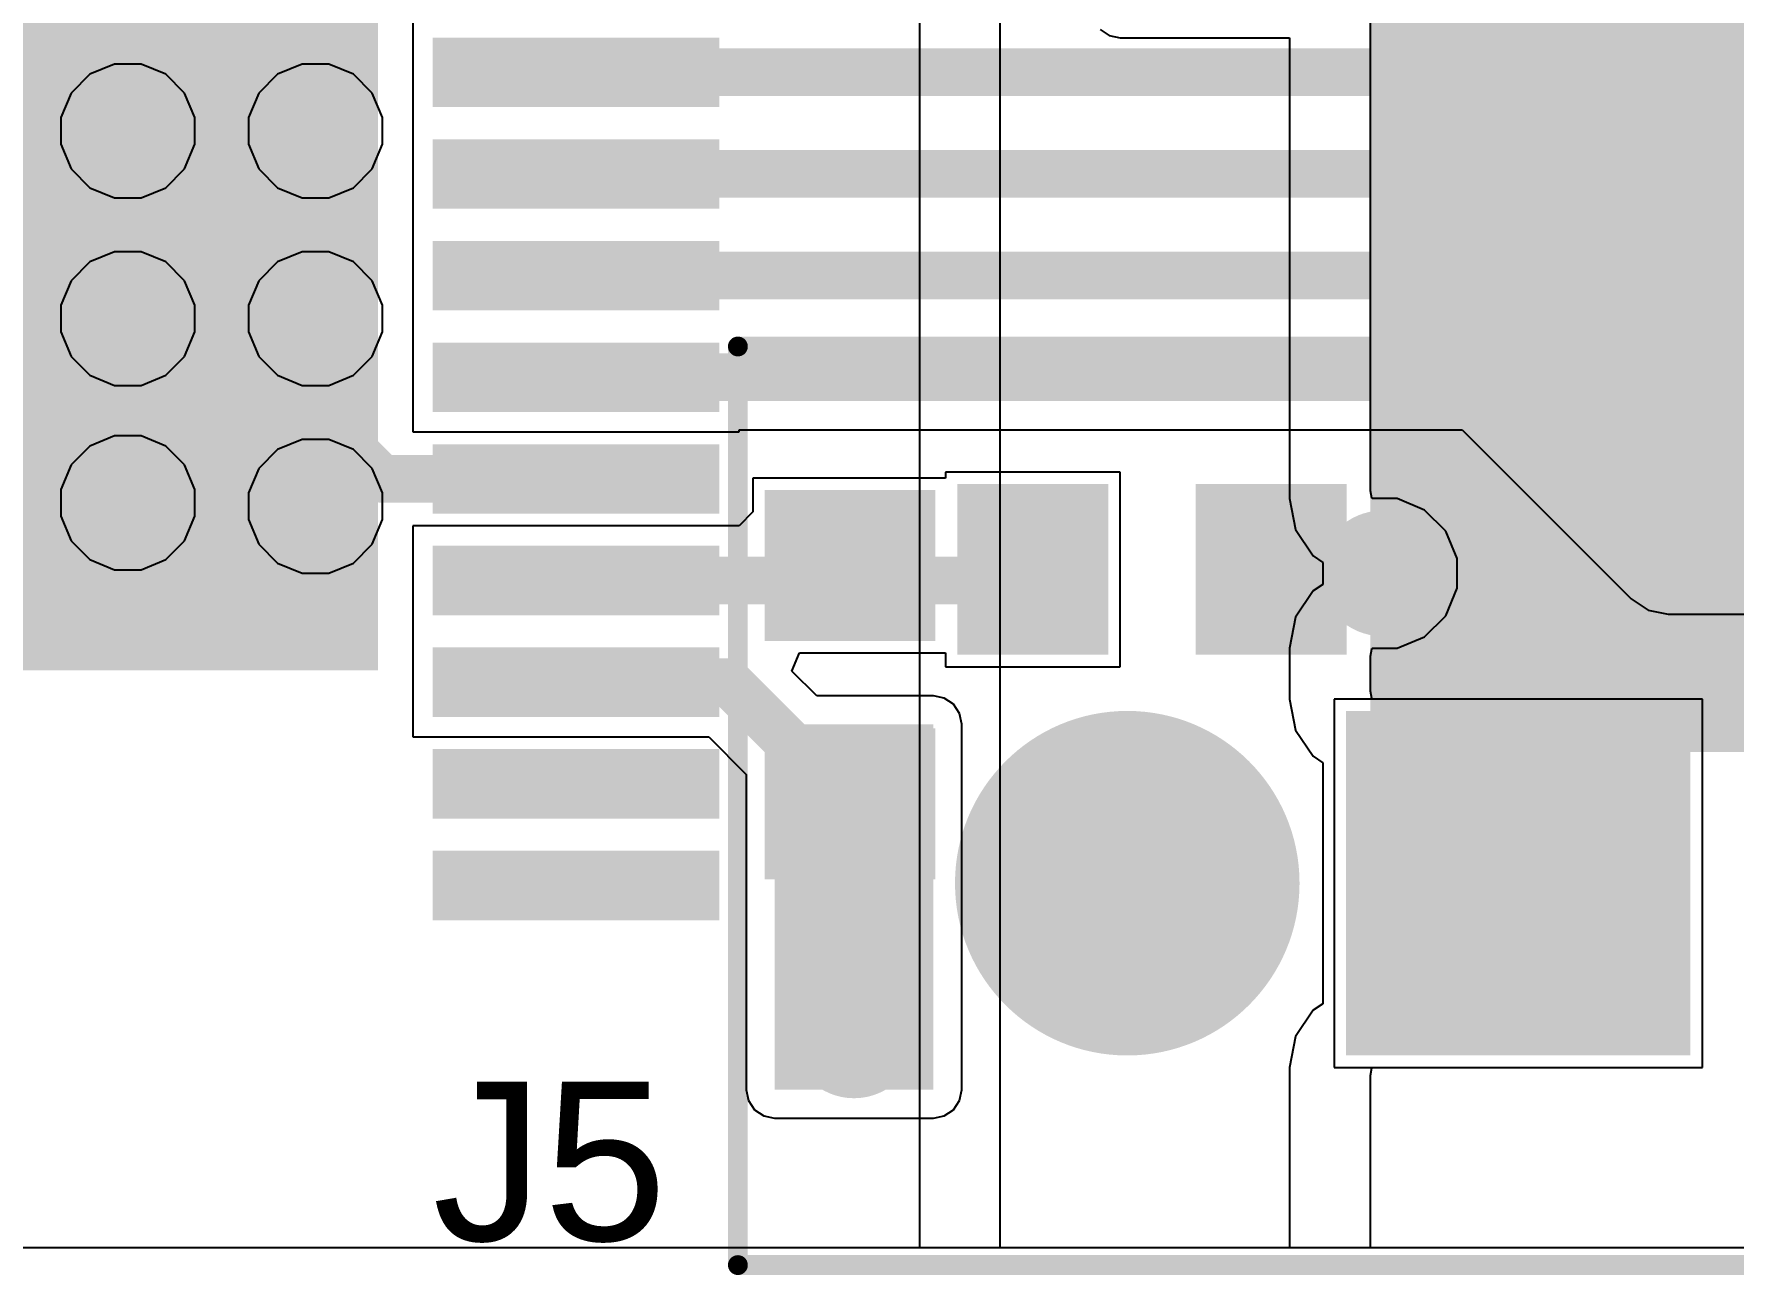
# Model space of a CAD drawing. Header units: millimetres. Extents: x 0 to 214, y 0 to 214.
# Drawn here: x 2.8435 to 3.2713, y 0.0034 to 0.3158 of the extents above; entities that cross this region are included whole.
import ezdxf

# ---------------------------------------------------------------- set-up
doc = ezdxf.new("R2010")
doc.units = ezdxf.units.MM
doc.header["$MEASUREMENT"] = 0
for name, color, linetype in [('BottomLayer', 5, 'Continuous'), ('BottomPaste', 16, 'Continuous'), ('BottomSolder', 6, 'Continuous'), ('MultiLayer', 9, 'Continuous'), ('PadHoleLayer', 156, 'Continuous'), ('TopLayer', 1, 'Continuous'), ('TopOverlay', 2, 'Continuous'), ('TopSolder', 216, 'Continuous'), ('ViaHoleLayer', 16, 'Continuous')]:
    doc.layers.add(name, color=color, linetype=linetype)
doc.styles.add('Arial', font='', dxfattribs={"height": 0.2})
doc.styles.get('Arial').set_extended_font_data('Arial')

# ---------------------------------------------------------------- blocks, each defined once
blk = doc.blocks.new('HTSSOP_28_EP_B_26')
at = {"layer": 'BottomLayer'}
for points in [[(-0.14691, 0.15959), (-0.14691, 0.17309), (-0.07874, 0.17309), (-0.07874, 0.15959)], [(0.07874, 0.15959), (0.07874, 0.17309), (0.14691, 0.17309), (0.14691, 0.15959)], [(-0.14691, 0.134), (-0.14691, 0.1475), (-0.07874, 0.1475), (-0.07874, 0.134)], [(0.07874, 0.134), (0.07874, 0.1475), (0.14691, 0.1475), (0.14691, 0.134)], [(-0.14691, 0.10841), (-0.14691, 0.12191), (-0.07874, 0.12191), (-0.07874, 0.10841)], [(0.07874, 0.10841), (0.07874, 0.12191), (0.14691, 0.12191), (0.14691, 0.10841)], [(-0.06103, -0.11024), (-0.06103, 0.11024), (0.06102, 0.11024), (0.06102, -0.11024)], [(-0.14691, 0.08282), (-0.14691, 0.09632), (-0.07874, 0.09632), (-0.07874, 0.08282)], [(0.07874, 0.08282), (0.07874, 0.09632), (0.14691, 0.09632), (0.14691, 0.08282)], [(-0.14691, 0.05723), (-0.14691, 0.07073), (-0.07874, 0.07073), (-0.07874, 0.05723)], [(0.07874, 0.05723), (0.07874, 0.07073), (0.14691, 0.07073), (0.14691, 0.05723)], [(-0.14691, 0.03164), (-0.14691, 0.04514), (-0.07874, 0.04514), (-0.07874, 0.03164)], [(0.07874, 0.03164), (0.07874, 0.04514), (0.14691, 0.04514), (0.14691, 0.03164)], [(-0.14691, 0.00605), (-0.14691, 0.01955), (-0.07874, 0.01955), (-0.07874, 0.00605)], [(0.07874, 0.00605), (0.07874, 0.01955), (0.14691, 0.01955), (0.14691, 0.00605)], [(-0.14691, -0.01954), (-0.14691, -0.00604), (-0.07874, -0.00604), (-0.07874, -0.01954)], [(0.07874, -0.01954), (0.07874, -0.00604), (0.14691, -0.00604), (0.14691, -0.01954)], [(-0.14691, -0.04514), (-0.14691, -0.03164), (-0.07874, -0.03164), (-0.07874, -0.04514)], [(0.07874, -0.04514), (0.07874, -0.03164), (0.14691, -0.03164), (0.14691, -0.04514)], [(-0.14691, -0.07073), (-0.14691, -0.05723), (-0.07874, -0.05723), (-0.07874, -0.07073)], [(0.07874, -0.07073), (0.07874, -0.05723), (0.14691, -0.05723), (0.14691, -0.07073)], [(-0.14691, -0.09632), (-0.14691, -0.08282), (-0.07874, -0.08282), (-0.07874, -0.09632)], [(0.07874, -0.09632), (0.07874, -0.08282), (0.14691, -0.08282), (0.14691, -0.09632)], [(-0.14691, -0.12191), (-0.14691, -0.10841), (-0.07874, -0.10841), (-0.07874, -0.12191)], [(0.07874, -0.12191), (0.07874, -0.10841), (0.14691, -0.10841), (0.14691, -0.12191)], [(-0.14691, -0.1475), (-0.14691, -0.134), (-0.07874, -0.134), (-0.07874, -0.1475)], [(0.07874, -0.1475), (0.07874, -0.134), (0.14691, -0.134), (0.14691, -0.1475)], [(-0.14691, -0.17309), (-0.14691, -0.15959), (-0.07874, -0.15959), (-0.07874, -0.17309)], [(0.07874, -0.17309), (0.07874, -0.15959), (0.14691, -0.15959), (0.14691, -0.17309)]]:
    blk.add_hatch(color=5, dxfattribs=at).paths.add_polyline_path(points)
h = blk.add_hatch(color=5, dxfattribs=at)
edge = h.paths.add_edge_path()
edge.add_arc((-0.04725, 0.07087), 0.00984, 0, 360)
h = blk.add_hatch(color=5, dxfattribs=at)
edge = h.paths.add_edge_path()
edge.add_arc((-0.00001, 0.07), 0.00984, 0, 360)
h = blk.add_hatch(color=5, dxfattribs=at)
edge = h.paths.add_edge_path()
edge.add_arc((0.04725, 0.07087), 0.00984, 0, 360)
h = blk.add_hatch(color=5, dxfattribs=at)
edge = h.paths.add_edge_path()
edge.add_arc((-0.04725, 0.02362), 0.00984, 0, 360)
h = blk.add_hatch(color=5, dxfattribs=at)
edge = h.paths.add_edge_path()
edge.add_arc((-0.00001, 0.02362), 0.00984, 0, 360)
h = blk.add_hatch(color=5, dxfattribs=at)
edge = h.paths.add_edge_path()
edge.add_arc((0.04725, 0.02362), 0.00984, 0, 360)
h = blk.add_hatch(color=5, dxfattribs=at)
edge = h.paths.add_edge_path()
edge.add_arc((-0.04725, -0.02362), 0.00984, 0, 360)
h = blk.add_hatch(color=5, dxfattribs=at)
edge = h.paths.add_edge_path()
edge.add_arc((-0.00001, -0.02362), 0.00984, 0, 360)
h = blk.add_hatch(color=5, dxfattribs=at)
edge = h.paths.add_edge_path()
edge.add_arc((0.04725, -0.02362), 0.00984, 0, 360)
h = blk.add_hatch(color=5, dxfattribs=at)
edge = h.paths.add_edge_path()
edge.add_arc((-0.04725, -0.07087), 0.00984, 0, 360)
h = blk.add_hatch(color=5, dxfattribs=at)
edge = h.paths.add_edge_path()
edge.add_arc((-0.00001, -0.07087), 0.00984, 0, 360)
h = blk.add_hatch(color=5, dxfattribs=at)
edge = h.paths.add_edge_path()
edge.add_arc((0.04725, -0.07087), 0.00984, 0, 360)
at = {"layer": 'BottomPaste'}
for points in [[(-0.14691, 0.15959), (-0.14691, 0.17309), (-0.07874, 0.17309), (-0.07874, 0.15959)], [(0.07874, 0.15959), (0.07874, 0.17309), (0.14691, 0.17309), (0.14691, 0.15959)], [(-0.14691, 0.134), (-0.14691, 0.1475), (-0.07874, 0.1475), (-0.07874, 0.134)], [(0.07874, 0.134), (0.07874, 0.1475), (0.14691, 0.1475), (0.14691, 0.134)], [(-0.14691, 0.10841), (-0.14691, 0.12191), (-0.07874, 0.12191), (-0.07874, 0.10841)], [(0.07874, 0.10841), (0.07874, 0.12191), (0.14691, 0.12191), (0.14691, 0.10841)], [(-0.06103, -0.11024), (-0.06103, 0.11024), (0.06102, 0.11024), (0.06102, -0.11024)], [(-0.14691, 0.08282), (-0.14691, 0.09632), (-0.07874, 0.09632), (-0.07874, 0.08282)], [(0.07874, 0.08282), (0.07874, 0.09632), (0.14691, 0.09632), (0.14691, 0.08282)], [(-0.14691, 0.05723), (-0.14691, 0.07073), (-0.07874, 0.07073), (-0.07874, 0.05723)], [(0.07874, 0.05723), (0.07874, 0.07073), (0.14691, 0.07073), (0.14691, 0.05723)], [(-0.14691, 0.03164), (-0.14691, 0.04514), (-0.07874, 0.04514), (-0.07874, 0.03164)], [(0.07874, 0.03164), (0.07874, 0.04514), (0.14691, 0.04514), (0.14691, 0.03164)], [(-0.14691, 0.00605), (-0.14691, 0.01955), (-0.07874, 0.01955), (-0.07874, 0.00605)], [(0.07874, 0.00605), (0.07874, 0.01955), (0.14691, 0.01955), (0.14691, 0.00605)], [(-0.14691, -0.01954), (-0.14691, -0.00604), (-0.07874, -0.00604), (-0.07874, -0.01954)], [(0.07874, -0.01954), (0.07874, -0.00604), (0.14691, -0.00604), (0.14691, -0.01954)], [(-0.14691, -0.04514), (-0.14691, -0.03164), (-0.07874, -0.03164), (-0.07874, -0.04514)], [(0.07874, -0.04514), (0.07874, -0.03164), (0.14691, -0.03164), (0.14691, -0.04514)], [(-0.14691, -0.07073), (-0.14691, -0.05723), (-0.07874, -0.05723), (-0.07874, -0.07073)], [(0.07874, -0.07073), (0.07874, -0.05723), (0.14691, -0.05723), (0.14691, -0.07073)], [(-0.14691, -0.09632), (-0.14691, -0.08282), (-0.07874, -0.08282), (-0.07874, -0.09632)], [(0.07874, -0.09632), (0.07874, -0.08282), (0.14691, -0.08282), (0.14691, -0.09632)], [(-0.14691, -0.12191), (-0.14691, -0.10841), (-0.07874, -0.10841), (-0.07874, -0.12191)], [(0.07874, -0.12191), (0.07874, -0.10841), (0.14691, -0.10841), (0.14691, -0.12191)], [(-0.14691, -0.1475), (-0.14691, -0.134), (-0.07874, -0.134), (-0.07874, -0.1475)], [(0.07874, -0.1475), (0.07874, -0.134), (0.14691, -0.134), (0.14691, -0.1475)], [(-0.14691, -0.17309), (-0.14691, -0.15959), (-0.07874, -0.15959), (-0.07874, -0.17309)], [(0.07874, -0.17309), (0.07874, -0.15959), (0.14691, -0.15959), (0.14691, -0.17309)]]:
    blk.add_hatch(color=16, dxfattribs=at).paths.add_polyline_path(points)
at = {"layer": 'BottomSolder'}
for points in [[(-0.14891, 0.15759), (-0.14891, 0.17509), (-0.07674, 0.17509), (-0.07674, 0.15759)], [(0.07674, 0.15759), (0.07674, 0.17509), (0.14891, 0.17509), (0.14891, 0.15759)], [(-0.14891, 0.132), (-0.14891, 0.1495), (-0.07674, 0.1495), (-0.07674, 0.132)], [(0.07674, 0.132), (0.07674, 0.1495), (0.14891, 0.1495), (0.14891, 0.132)], [(-0.14891, 0.10641), (-0.14891, 0.12391), (-0.07674, 0.12391), (-0.07674, 0.10641)], [(0.07674, 0.10641), (0.07674, 0.12391), (0.14891, 0.12391), (0.14891, 0.10641)], [(-0.063, -0.1122), (-0.063, 0.1122), (0.06299, 0.1122), (0.06299, -0.1122)], [(-0.14891, 0.08082), (-0.14891, 0.09832), (-0.07674, 0.09832), (-0.07674, 0.08082)], [(0.07674, 0.08082), (0.07674, 0.09832), (0.14891, 0.09832), (0.14891, 0.08082)], [(-0.14891, 0.05523), (-0.14891, 0.07273), (-0.07674, 0.07273), (-0.07674, 0.05523)], [(0.07674, 0.05523), (0.07674, 0.07273), (0.14891, 0.07273), (0.14891, 0.05523)], [(-0.14891, 0.02964), (-0.14891, 0.04714), (-0.07674, 0.04714), (-0.07674, 0.02964)], [(0.07674, 0.02964), (0.07674, 0.04714), (0.14891, 0.04714), (0.14891, 0.02964)], [(-0.14891, 0.00405), (-0.14891, 0.02155), (-0.07674, 0.02155), (-0.07674, 0.00405)], [(0.07674, 0.00405), (0.07674, 0.02155), (0.14891, 0.02155), (0.14891, 0.00405)], [(-0.14891, -0.02154), (-0.14891, -0.00404), (-0.07674, -0.00404), (-0.07674, -0.02154)], [(0.07674, -0.02154), (0.07674, -0.00404), (0.14891, -0.00404), (0.14891, -0.02154)], [(-0.14891, -0.04714), (-0.14891, -0.02964), (-0.07674, -0.02964), (-0.07674, -0.04714)], [(0.07674, -0.04714), (0.07674, -0.02964), (0.14891, -0.02964), (0.14891, -0.04714)], [(-0.14891, -0.07273), (-0.14891, -0.05523), (-0.07674, -0.05523), (-0.07674, -0.07273)], [(0.07674, -0.07273), (0.07674, -0.05523), (0.14891, -0.05523), (0.14891, -0.07273)], [(-0.14891, -0.09832), (-0.14891, -0.08082), (-0.07674, -0.08082), (-0.07674, -0.09832)], [(0.07674, -0.09832), (0.07674, -0.08082), (0.14891, -0.08082), (0.14891, -0.09832)], [(-0.14891, -0.12391), (-0.14891, -0.10641), (-0.07674, -0.10641), (-0.07674, -0.12391)], [(0.07674, -0.12391), (0.07674, -0.10641), (0.14891, -0.10641), (0.14891, -0.12391)], [(-0.14891, -0.1495), (-0.14891, -0.132), (-0.07674, -0.132), (-0.07674, -0.1495)], [(0.07674, -0.1495), (0.07674, -0.132), (0.14891, -0.132), (0.14891, -0.1495)], [(-0.14891, -0.17509), (-0.14891, -0.15759), (-0.07674, -0.15759), (-0.07674, -0.17509)], [(0.07674, -0.17509), (0.07674, -0.15759), (0.14891, -0.15759), (0.14891, -0.17509)]]:
    blk.add_hatch(color=6, dxfattribs=at).paths.add_polyline_path(points)
h = blk.add_hatch(color=6, dxfattribs=at)
edge = h.paths.add_edge_path()
edge.add_arc((-0.04725, 0.07087), 0.01384, 0, 360)
h = blk.add_hatch(color=6, dxfattribs=at)
edge = h.paths.add_edge_path()
edge.add_arc((-0.00001, 0.07), 0.01384, 0, 360)
h = blk.add_hatch(color=6, dxfattribs=at)
edge = h.paths.add_edge_path()
edge.add_arc((0.04725, 0.07087), 0.01384, 0, 360)
h = blk.add_hatch(color=6, dxfattribs=at)
edge = h.paths.add_edge_path()
edge.add_arc((-0.04725, 0.02362), 0.01384, 0, 360)
h = blk.add_hatch(color=6, dxfattribs=at)
edge = h.paths.add_edge_path()
edge.add_arc((-0.00001, 0.02362), 0.01384, 0, 360)
h = blk.add_hatch(color=6, dxfattribs=at)
edge = h.paths.add_edge_path()
edge.add_arc((0.04725, 0.02362), 0.01384, 0, 360)
h = blk.add_hatch(color=6, dxfattribs=at)
edge = h.paths.add_edge_path()
edge.add_arc((-0.04725, -0.02362), 0.01384, 0, 360)
h = blk.add_hatch(color=6, dxfattribs=at)
edge = h.paths.add_edge_path()
edge.add_arc((-0.00001, -0.02362), 0.01384, 0, 360)
h = blk.add_hatch(color=6, dxfattribs=at)
edge = h.paths.add_edge_path()
edge.add_arc((0.04725, -0.02362), 0.01384, 0, 360)
h = blk.add_hatch(color=6, dxfattribs=at)
edge = h.paths.add_edge_path()
edge.add_arc((-0.04725, -0.07087), 0.01384, 0, 360)
h = blk.add_hatch(color=6, dxfattribs=at)
edge = h.paths.add_edge_path()
edge.add_arc((-0.00001, -0.07087), 0.01384, 0, 360)
h = blk.add_hatch(color=6, dxfattribs=at)
edge = h.paths.add_edge_path()
edge.add_arc((0.04725, -0.07087), 0.01384, 0, 360)
at = {"layer": 'TopLayer'}
h = blk.add_hatch(color=1, dxfattribs=at)
edge = h.paths.add_edge_path()
edge.add_arc((-0.04725, 0.07087), 0.00984, 0, 360)
h = blk.add_hatch(color=1, dxfattribs=at)
edge = h.paths.add_edge_path()
edge.add_arc((-0.00001, 0.07), 0.00984, 0, 360)
h = blk.add_hatch(color=1, dxfattribs=at)
edge = h.paths.add_edge_path()
edge.add_arc((0.04725, 0.07087), 0.00984, 0, 360)
h = blk.add_hatch(color=1, dxfattribs=at)
edge = h.paths.add_edge_path()
edge.add_arc((-0.04725, 0.02362), 0.00984, 0, 360)
h = blk.add_hatch(color=1, dxfattribs=at)
edge = h.paths.add_edge_path()
edge.add_arc((-0.00001, 0.02362), 0.00984, 0, 360)
h = blk.add_hatch(color=1, dxfattribs=at)
edge = h.paths.add_edge_path()
edge.add_arc((0.04725, 0.02362), 0.00984, 0, 360)
h = blk.add_hatch(color=1, dxfattribs=at)
edge = h.paths.add_edge_path()
edge.add_arc((-0.04725, -0.02362), 0.00984, 0, 360)
h = blk.add_hatch(color=1, dxfattribs=at)
edge = h.paths.add_edge_path()
edge.add_arc((-0.00001, -0.02362), 0.00984, 0, 360)
h = blk.add_hatch(color=1, dxfattribs=at)
edge = h.paths.add_edge_path()
edge.add_arc((0.04725, -0.02362), 0.00984, 0, 360)
h = blk.add_hatch(color=1, dxfattribs=at)
edge = h.paths.add_edge_path()
edge.add_arc((-0.04725, -0.07087), 0.00984, 0, 360)
h = blk.add_hatch(color=1, dxfattribs=at)
edge = h.paths.add_edge_path()
edge.add_arc((-0.00001, -0.07087), 0.00984, 0, 360)
h = blk.add_hatch(color=1, dxfattribs=at)
edge = h.paths.add_edge_path()
edge.add_arc((0.04725, -0.07087), 0.00984, 0, 360)
at = {"layer": 'TopSolder'}
h = blk.add_hatch(color=216, dxfattribs=at)
edge = h.paths.add_edge_path()
edge.add_arc((-0.04725, 0.07087), 0.01384, 0, 360)
h = blk.add_hatch(color=216, dxfattribs=at)
edge = h.paths.add_edge_path()
edge.add_arc((-0.00001, 0.07), 0.01384, 0, 360)
h = blk.add_hatch(color=216, dxfattribs=at)
edge = h.paths.add_edge_path()
edge.add_arc((0.04725, 0.07087), 0.01384, 0, 360)
h = blk.add_hatch(color=216, dxfattribs=at)
edge = h.paths.add_edge_path()
edge.add_arc((-0.04725, 0.02362), 0.01384, 0, 360)
h = blk.add_hatch(color=216, dxfattribs=at)
edge = h.paths.add_edge_path()
edge.add_arc((-0.00001, 0.02362), 0.01384, 0, 360)
h = blk.add_hatch(color=216, dxfattribs=at)
edge = h.paths.add_edge_path()
edge.add_arc((0.04725, 0.02362), 0.01384, 0, 360)
h = blk.add_hatch(color=216, dxfattribs=at)
edge = h.paths.add_edge_path()
edge.add_arc((-0.04725, -0.02362), 0.01384, 0, 360)
h = blk.add_hatch(color=216, dxfattribs=at)
edge = h.paths.add_edge_path()
edge.add_arc((-0.00001, -0.02362), 0.01384, 0, 360)
h = blk.add_hatch(color=216, dxfattribs=at)
edge = h.paths.add_edge_path()
edge.add_arc((0.04725, -0.02362), 0.01384, 0, 360)
h = blk.add_hatch(color=216, dxfattribs=at)
edge = h.paths.add_edge_path()
edge.add_arc((-0.04725, -0.07087), 0.01384, 0, 360)
h = blk.add_hatch(color=216, dxfattribs=at)
edge = h.paths.add_edge_path()
edge.add_arc((-0.00001, -0.07087), 0.01384, 0, 360)
h = blk.add_hatch(color=216, dxfattribs=at)
edge = h.paths.add_edge_path()
edge.add_arc((0.04725, -0.07087), 0.01384, 0, 360)
at = {"layer": 'ViaHoleLayer'}
h = blk.add_hatch(color=16, dxfattribs=at)
edge = h.paths.add_edge_path()
edge.add_arc((-0.04725, 0.07087), 0.00591, 0, 360)
h = blk.add_hatch(color=16, dxfattribs=at)
edge = h.paths.add_edge_path()
edge.add_arc((-0.00001, 0.07), 0.00591, 0, 360)
h = blk.add_hatch(color=16, dxfattribs=at)
edge = h.paths.add_edge_path()
edge.add_arc((0.04725, 0.07087), 0.00591, 0, 360)
h = blk.add_hatch(color=16, dxfattribs=at)
edge = h.paths.add_edge_path()
edge.add_arc((-0.04725, 0.02362), 0.00591, 0, 360)
h = blk.add_hatch(color=16, dxfattribs=at)
edge = h.paths.add_edge_path()
edge.add_arc((-0.00001, 0.02362), 0.00591, 0, 360)
h = blk.add_hatch(color=16, dxfattribs=at)
edge = h.paths.add_edge_path()
edge.add_arc((0.04725, 0.02362), 0.00591, 0, 360)
h = blk.add_hatch(color=16, dxfattribs=at)
edge = h.paths.add_edge_path()
edge.add_arc((-0.04725, -0.02362), 0.00591, 0, 360)
h = blk.add_hatch(color=16, dxfattribs=at)
edge = h.paths.add_edge_path()
edge.add_arc((-0.00001, -0.02362), 0.00591, 0, 360)
h = blk.add_hatch(color=16, dxfattribs=at)
edge = h.paths.add_edge_path()
edge.add_arc((0.04725, -0.02362), 0.00591, 0, 360)
h = blk.add_hatch(color=16, dxfattribs=at)
edge = h.paths.add_edge_path()
edge.add_arc((-0.04725, -0.07087), 0.00591, 0, 360)
h = blk.add_hatch(color=16, dxfattribs=at)
edge = h.paths.add_edge_path()
edge.add_arc((-0.00001, -0.07087), 0.00591, 0, 360)
h = blk.add_hatch(color=16, dxfattribs=at)
edge = h.paths.add_edge_path()
edge.add_arc((0.04725, -0.07087), 0.00591, 0, 360)
blk = doc.blocks.new('R___0603_B_39')
at = {"layer": 'BottomLayer'}
for points in [[(-0.045, -0.0175), (-0.045, 0.0175), (-0.015, 0.0175), (-0.015, -0.0175)], [(0.015, -0.0175), (0.015, 0.0175), (0.045, 0.0175), (0.045, -0.0175)]]:
    blk.add_hatch(color=5, dxfattribs=at).paths.add_polyline_path(points)
at = {"layer": 'BottomPaste'}
for points in [[(-0.045, -0.0175), (-0.045, 0.0175), (-0.015, 0.0175), (-0.015, -0.0175)], [(0.015, -0.0175), (0.015, 0.0175), (0.045, 0.0175), (0.045, -0.0175)]]:
    blk.add_hatch(color=16, dxfattribs=at).paths.add_polyline_path(points)
at = {"layer": 'BottomSolder'}
for points in [[(-0.049, -0.0215), (-0.049, 0.0215), (-0.011, 0.0215), (-0.011, -0.0215)], [(0.011, -0.0215), (0.011, 0.0215), (0.049, 0.0215), (0.049, -0.0215)]]:
    blk.add_hatch(color=6, dxfattribs=at).paths.add_polyline_path(points)
blk = doc.blocks.new('B2B_XH_A_LF__SN___64')
at = {"layer": 'BottomLayer'}
blk.add_hatch(color=5, dxfattribs=at).paths.add_polyline_path([(-0.08858, 0.03937), (-0.00984, 0.03937), (-0.00984, -0.03937), (-0.08858, -0.03937)])
h = blk.add_hatch(color=5, dxfattribs=at)
edge = h.paths.add_edge_path()
edge.add_arc((0.04921, 0), 0.03937, 0, 360)
at = {"layer": 'BottomSolder'}
blk.add_hatch(color=6, dxfattribs=at).paths.add_polyline_path([(-0.09258, 0.04337), (-0.00584, 0.04337), (-0.00584, -0.04337), (-0.09258, -0.04337)])
h = blk.add_hatch(color=6, dxfattribs=at)
edge = h.paths.add_edge_path()
edge.add_arc((0.04921, 0), 0.04337, 0, 360)
at = {"layer": 'MultiLayer'}
blk.add_hatch(color=9, dxfattribs=at).paths.add_polyline_path([(-0.08858, 0.03937), (-0.00984, 0.03937), (-0.00984, -0.03937), (-0.08858, -0.03937)])
h = blk.add_hatch(color=9, dxfattribs=at)
edge = h.paths.add_edge_path()
edge.add_arc((0.04921, 0), 0.03937, 0, 360)
at = {"layer": 'PadHoleLayer'}
h = blk.add_hatch(color=156, dxfattribs=at)
edge = h.paths.add_edge_path()
edge.add_arc((-0.04921, 0), 0.01969, 0, 360)
h = blk.add_hatch(color=156, dxfattribs=at)
edge = h.paths.add_edge_path()
edge.add_arc((0.04921, 0), 0.01969, 0, 360)
at = {"layer": 'TopLayer'}
blk.add_hatch(color=1, dxfattribs=at).paths.add_polyline_path([(-0.08858, 0.03937), (-0.00984, 0.03937), (-0.00984, -0.03937), (-0.08858, -0.03937)])
h = blk.add_hatch(color=1, dxfattribs=at)
edge = h.paths.add_edge_path()
edge.add_arc((0.04921, 0), 0.03937, 0, 360)
at = {"layer": 'TopSolder'}
blk.add_hatch(color=216, dxfattribs=at).paths.add_polyline_path([(-0.09258, 0.04337), (-0.00584, 0.04337), (-0.00584, -0.04337), (-0.09258, -0.04337)])
h = blk.add_hatch(color=216, dxfattribs=at)
edge = h.paths.add_edge_path()
edge.add_arc((0.04921, 0), 0.04337, 0, 360)
at = {"layer": 'TopOverlay', "const_width": 0.005}
for points in [[(0.14724, 0.09614), (-0.1489, 0.09614)], [(-0.1489, 0.09614), (-0.1489, -0.13512)], [(0.14724, 0.09614), (0.14724, -0.13512)], [(0.14724, -0.13512), (-0.1489, -0.13512)]]:
    blk.add_lwpolyline(points, dxfattribs=at)
at = {"layer": 'TopOverlay', "const_width": 0.0025}
for points in [[(-0.15015, 0.09614, 1), (-0.14765, 0.09614, 1)], [(-0.15015, 0.09614, 1), (-0.14765, 0.09614, 1)], [(0.14599, 0.09614, 1), (0.14849, 0.09614, 1)], [(0.14599, 0.09614, 1), (0.14849, 0.09614, 1)], [(-0.15015, -0.13512, 1), (-0.14765, -0.13512, 1)], [(-0.15015, -0.13512, 1), (-0.14765, -0.13512, 1)], [(0.14599, -0.13512, 1), (0.14849, -0.13512, 1)], [(0.14599, -0.13512, 1), (0.14849, -0.13512, 1)]]:
    blk.add_lwpolyline(points, format="xyb", close=True, dxfattribs=at)
blk = doc.blocks.new('R___0603_B_123')
at = {"layer": 'BottomLayer'}
for points in [[(-0.045, -0.0175), (-0.045, 0.0175), (-0.015, 0.0175), (-0.015, -0.0175)], [(0.015, -0.0175), (0.015, 0.0175), (0.045, 0.0175), (0.045, -0.0175)]]:
    blk.add_hatch(color=5, dxfattribs=at).paths.add_polyline_path(points)
at = {"layer": 'BottomPaste'}
for points in [[(-0.045, -0.0175), (-0.045, 0.0175), (-0.015, 0.0175), (-0.015, -0.0175)], [(0.015, -0.0175), (0.015, 0.0175), (0.045, 0.0175), (0.045, -0.0175)]]:
    blk.add_hatch(color=16, dxfattribs=at).paths.add_polyline_path(points)
at = {"layer": 'BottomSolder'}
for points in [[(-0.049, -0.0215), (-0.049, 0.0215), (-0.011, 0.0215), (-0.011, -0.0215)], [(0.011, -0.0215), (0.011, 0.0215), (0.049, 0.0215), (0.049, -0.0215)]]:
    blk.add_hatch(color=6, dxfattribs=at).paths.add_polyline_path(points)

msp = doc.modelspace()

# ---------------------------------------------------------------- hatches: boundary and pattern name
at = {"layer": 'BottomLayer'}
h = msp.add_hatch(color=5, dxfattribs=at)
edge = h.paths.add_edge_path()
edge.add_arc((3.183, 0.18), 0.01181, 0, 360)
msp.add_hatch(color=5, dxfattribs=at).paths.add_polyline_path([(3.03, 0.05), (3.07, 0.05), (3.07, 0.142), (3.03, 0.142)])
h = msp.add_hatch(color=5, dxfattribs=at)
edge = h.paths.add_edge_path()
edge.add_arc((3.05, 0.096), 0.01181, 0, 360)
h = msp.add_hatch(color=5, dxfattribs=at)
edge = h.paths.add_edge_path()
edge.add_arc((3.05, 0.06367), 0.01181, 0, 360)
at = {"layer": 'BottomSolder'}
msp.add_hatch(color=6, dxfattribs=at).paths.add_polyline_path([(4.097, 0.144), (4.097, 1.855), (3.18, 1.855), (3.18, 0.144)])
h = msp.add_hatch(color=6, dxfattribs=at)
edge = h.paths.add_edge_path()
edge.add_arc((3.183, 0.18), 0.01581, 0, 360)
h = msp.add_hatch(color=6, dxfattribs=at)
edge = h.paths.add_edge_path()
edge.add_arc((3.05, 0.096), 0.01581, 0, 360)
h = msp.add_hatch(color=6, dxfattribs=at)
edge = h.paths.add_edge_path()
edge.add_arc((3.05, 0.06367), 0.01581, 0, 360)
at = {"layer": 'TopLayer'}
h = msp.add_hatch(color=1, dxfattribs=at)
edge = h.paths.add_edge_path()
edge.add_arc((3.183, 0.18), 0.01181, 0, 360)
h = msp.add_hatch(color=1, dxfattribs=at)
edge = h.paths.add_edge_path()
edge.add_arc((3.05, 0.096), 0.01181, 0, 360)
h = msp.add_hatch(color=1, dxfattribs=at)
edge = h.paths.add_edge_path()
edge.add_arc((3.05, 0.06367), 0.01181, 0, 360)
at = {"layer": 'TopSolder'}
msp.add_hatch(color=216, dxfattribs=at).paths.add_polyline_path([(4.097, 0.135), (4.097, 1.855), (3.18, 1.855), (3.18, 0.135)])
h = msp.add_hatch(color=216, dxfattribs=at)
edge = h.paths.add_edge_path()
edge.add_arc((3.183, 0.18), 0.01581, 0, 360)
h = msp.add_hatch(color=216, dxfattribs=at)
edge = h.paths.add_edge_path()
edge.add_arc((3.05, 0.096), 0.01581, 0, 360)
h = msp.add_hatch(color=216, dxfattribs=at)
edge = h.paths.add_edge_path()
edge.add_arc((3.05, 0.06367), 0.01581, 0, 360)
at = {"layer": 'ViaHoleLayer'}
h = msp.add_hatch(color=16, dxfattribs=at)
edge = h.paths.add_edge_path()
edge.add_arc((3.183, 0.18), 0.00591, 0, 360)
h = msp.add_hatch(color=16, dxfattribs=at)
edge = h.paths.add_edge_path()
edge.add_arc((3.05, 0.096), 0.00591, 0, 360)
h = msp.add_hatch(color=16, dxfattribs=at)
edge = h.paths.add_edge_path()
edge.add_arc((3.05, 0.06367), 0.00591, 0, 360)

# ---------------------------------------------------------------- linework, layer by layer
at = {"layer": 'BottomLayer'}
for p, q in [((2.93892, 0.3199), (2.93892, 0.2924)), ((2.93892, 0.2924), (2.93892, 0.2668)), ((2.93892, 0.2668), (2.93892, 0.24121)), ((2.93892, 0.24121), (2.93892, 0.21562)), ((2.93892, 0.21562), (3.02108, 0.21562)), ((3.02108, 0.21562), (3.02108, 0.21611)), ((3.02108, 0.21611), (3.20314, 0.21611)), ((3.20314, 0.21611), (3.24563, 0.17363)), ((3.117, 0.2055), (3.073, 0.2055)), ((3.073, 0.2055), (3.073, 0.204)), ((3.117, 0.1565), (3.117, 0.2055)), ((3.073, 0.204), (3.0245, 0.204)), ((3.0245, 0.204), (3.0245, 0.19553)), ((3.0245, 0.19553), (3.02108, 0.19194)), ((3.02108, 0.19194), (2.93892, 0.19194)), ((2.93892, 0.19194), (2.93892, 0.16444)), ((3.24563, 0.17363), (3.24993, 0.17075)), ((3.24993, 0.17075), (3.255, 0.16975)), ((3.255, 0.16975), (3.35786, 0.16975)), ((2.93892, 0.16444), (2.93892, 0.13885)), ((3.03436, 0.15538), (3.03628, 0.16)), ((3.03628, 0.16), (3.073, 0.16)), ((3.073, 0.16), (3.073, 0.1565)), ((3.04061, 0.14914), (3.03436, 0.15538)), ((3.073, 0.1565), (3.117, 0.1565)), ((3.07, 0.14914), (3.04061, 0.14914)), ((3.07273, 0.14859), (3.07, 0.14914)), ((3.07505, 0.14705), (3.07273, 0.14859)), ((3.07659, 0.14473), (3.07505, 0.14705)), ((3.26358, 0.14837), (3.17084, 0.14837)), ((3.17084, 0.14837), (3.17084, 0.05563)), ((3.26358, 0.05563), (3.26358, 0.14837)), ((3.07714, 0.142), (3.07659, 0.14473)), ((3.07714, 0.05), (3.07714, 0.142)), ((2.93892, 0.13885), (3.01341, 0.13885)), ((3.01341, 0.13885), (3.02286, 0.12939)), ((3.02286, 0.12939), (3.02286, 0.05)), ((3.17084, 0.05563), (3.26358, 0.05563)), ((3.02286, 0.05), (3.02341, 0.04727)), ((3.02341, 0.04727), (3.02495, 0.04495)), ((3.07505, 0.04495), (3.07659, 0.04727)), ((3.07659, 0.04727), (3.07714, 0.05)), ((3.02495, 0.04495), (3.02727, 0.04341)), ((3.02727, 0.04341), (3.03, 0.04286)), ((3.03, 0.04286), (3.07, 0.04286)), ((3.07, 0.04286), (3.07273, 0.04341)), ((3.07273, 0.04341), (3.07505, 0.04495)), ((5.25483, 0.0102), (1.269, 0.0102))]:
    msp.add_line(p, q, dxfattribs=at)
for points, const_width in [([(2.98, 0.30615), (3.43417, 0.30615)], 0.012), ([(2.75435, 0.28055), (2.85439, 0.28055)], 0.008), ([(2.85439, 0.28055), (2.86718, 0.26776)], 0.008), ([(2.98, 0.28055), (3.58655, 0.28055)], 0.012), ([(2.86718, 0.26776), (2.93116, 0.20378)], 0.012), ([(2.98, 0.25496), (3.22638, 0.25496)], 0.012), ([(3.22638, 0.25496), (3.25692, 0.22442)], 0.012), ([(2.98, 0.22937), (3.20863, 0.22937)], 0.012), ([(3.20863, 0.22937), (3.255, 0.183)], 0.012), ([(3.25692, 0.22442), (3.318, 0.22442)], 0.012), ([(2.93116, 0.20378), (2.98, 0.20378)], 0.012), ([(3.255, 0.183), (3.38922, 0.183)], 0.012), ([(2.98, 0.17819), (3.09219, 0.17819)], 0.012), ([(3.09219, 0.17819), (3.095, 0.181)], 0.012), ([(3.155, 0.181), (3.182, 0.181)], 0.012), ([(3.182, 0.181), (3.183, 0.18)], 0.012), ([(2.98, 0.1526), (3.0184, 0.1526)], 0.012), ([(3.0184, 0.1526), (3.049, 0.122)], 0.012)]:
    msp.add_lwpolyline(points, dxfattribs=dict(at, const_width=const_width))
for points, const_width in [([(2.977, 0.30615, 1), (2.983, 0.30615, 1)], 0.006), ([(2.85239, 0.28055, 1), (2.85639, 0.28055, 1)], 0.004), ([(2.85239, 0.28055, 1), (2.85639, 0.28055, 1)], 0.004), ([(2.977, 0.28055, 1), (2.983, 0.28055, 1)], 0.006), ([(2.86418, 0.26776, 1), (2.87018, 0.26776, 1)], 0.006), ([(2.86518, 0.26776, 1), (2.86918, 0.26776, 1)], 0.004), ([(2.977, 0.25496, 1), (2.983, 0.25496, 1)], 0.006), ([(3.22338, 0.25496, 1), (3.22938, 0.25496, 1)], 0.006), ([(3.22338, 0.25496, 1), (3.22938, 0.25496, 1)], 0.006), ([(2.977, 0.22937, 1), (2.983, 0.22937, 1)], 0.006), ([(3.20563, 0.22937, 1), (3.21163, 0.22937, 1)], 0.006), ([(3.20563, 0.22937, 1), (3.21163, 0.22937, 1)], 0.006), ([(3.25392, 0.22442, 1), (3.25992, 0.22442, 1)], 0.006), ([(3.25392, 0.22442, 1), (3.25992, 0.22442, 1)], 0.006), ([(2.92816, 0.20378, 1), (2.93416, 0.20378, 1)], 0.006), ([(2.92816, 0.20378, 1), (2.93416, 0.20378, 1)], 0.006), ([(2.977, 0.20378, 1), (2.983, 0.20378, 1)], 0.006), ([(3.252, 0.183, 1), (3.258, 0.183, 1)], 0.006), ([(3.252, 0.183, 1), (3.258, 0.183, 1)], 0.006), ([(2.977, 0.17819, 1), (2.983, 0.17819, 1)], 0.006), ([(3.08919, 0.17819, 1), (3.09519, 0.17819, 1)], 0.006), ([(3.08919, 0.17819, 1), (3.09519, 0.17819, 1)], 0.006), ([(3.092, 0.181, 1), (3.098, 0.181, 1)], 0.006), ([(3.152, 0.181, 1), (3.158, 0.181, 1)], 0.006), ([(3.179, 0.181, 1), (3.185, 0.181, 1)], 0.006), ([(3.179, 0.181, 1), (3.185, 0.181, 1)], 0.006), ([(3.18, 0.18, 1), (3.186, 0.18, 1)], 0.006), ([(2.977, 0.1526, 1), (2.983, 0.1526, 1)], 0.006), ([(3.0154, 0.1526, 1), (3.0214, 0.1526, 1)], 0.006), ([(3.0154, 0.1526, 1), (3.0214, 0.1526, 1)], 0.006), ([(3.046, 0.122, 1), (3.052, 0.122, 1)], 0.006)]:
    msp.add_lwpolyline(points, format="xyb", close=True, dxfattribs=dict(at, const_width=const_width))
at = {"layer": 'TopLayer'}
for p, q in [((3.18, 0.31486), (3.18, 1.82782)), ((3.08683, 0.0102), (3.08683, 0.32153)), ((3.06644, 0.31981), (3.06644, 0.0102)), ((3.11195, 0.31695), (3.11427, 0.31541)), ((3.11427, 0.31541), (3.117, 0.31486)), ((3.117, 0.31486), (3.15961, 0.31486)), ((3.15961, 0.31486), (3.15961, 0.19881)), ((3.18, 0.20082), (3.18, 0.31486)), ((2.86383, 0.30822), (2.85764, 0.30566)), ((2.87053, 0.30822), (2.86383, 0.30822)), ((2.87672, 0.30566), (2.87053, 0.30822)), ((2.91107, 0.30822), (2.90488, 0.30566)), ((2.91777, 0.30822), (2.91107, 0.30822)), ((2.92396, 0.30566), (2.91777, 0.30822)), ((2.85764, 0.30566), (2.8529, 0.30092)), ((2.88146, 0.30092), (2.87672, 0.30566)), ((2.90488, 0.30566), (2.90014, 0.30092)), ((2.9287, 0.30092), (2.92396, 0.30566)), ((2.8529, 0.30092), (2.85034, 0.29473)), ((2.88402, 0.29473), (2.88146, 0.30092)), ((2.90014, 0.30092), (2.89758, 0.29473)), ((2.93126, 0.29473), (2.9287, 0.30092)), ((2.85034, 0.29473), (2.85034, 0.28803)), ((2.88402, 0.28803), (2.88402, 0.29473)), ((2.89758, 0.29473), (2.89758, 0.28803)), ((2.93126, 0.28803), (2.93126, 0.29473)), ((2.85034, 0.28803), (2.8529, 0.28184)), ((2.88146, 0.28184), (2.88402, 0.28803)), ((2.89758, 0.28803), (2.90014, 0.28184)), ((2.9287, 0.28184), (2.93126, 0.28803)), ((2.8529, 0.28184), (2.85764, 0.2771)), ((2.87672, 0.2771), (2.88146, 0.28184)), ((2.90014, 0.28184), (2.90488, 0.2771)), ((2.92396, 0.2771), (2.9287, 0.28184)), ((2.85764, 0.2771), (2.86383, 0.27453)), ((2.86383, 0.27453), (2.87053, 0.27453)), ((2.87053, 0.27453), (2.87672, 0.2771)), ((2.90488, 0.2771), (2.91107, 0.27453)), ((2.91107, 0.27453), (2.91777, 0.27453)), ((2.91777, 0.27453), (2.92396, 0.2771)), ((2.86383, 0.26098), (2.85764, 0.25842)), ((2.87053, 0.26098), (2.86383, 0.26098)), ((2.87672, 0.25842), (2.87053, 0.26098)), ((2.91107, 0.26098), (2.90488, 0.25842)), ((2.91777, 0.26098), (2.91107, 0.26098)), ((2.92396, 0.25842), (2.91777, 0.26098)), ((2.85764, 0.25842), (2.8529, 0.25368)), ((2.88146, 0.25368), (2.87672, 0.25842)), ((2.90488, 0.25842), (2.90014, 0.25368)), ((2.9287, 0.25368), (2.92396, 0.25842)), ((2.8529, 0.25368), (2.85034, 0.24749)), ((2.88402, 0.24749), (2.88146, 0.25368)), ((2.90014, 0.25368), (2.89758, 0.24749)), ((2.93126, 0.24749), (2.9287, 0.25368)), ((2.85034, 0.24749), (2.85034, 0.24079)), ((2.88402, 0.24079), (2.88402, 0.24749)), ((2.89758, 0.24749), (2.89758, 0.24079)), ((2.93126, 0.24079), (2.93126, 0.24749)), ((2.85034, 0.24079), (2.8529, 0.2346)), ((2.88146, 0.2346), (2.88402, 0.24079)), ((2.89758, 0.24079), (2.90014, 0.2346)), ((2.9287, 0.2346), (2.93126, 0.24079)), ((2.8529, 0.2346), (2.85764, 0.22986)), ((2.87672, 0.22986), (2.88146, 0.2346)), ((2.90014, 0.2346), (2.90488, 0.22986)), ((2.92396, 0.22986), (2.9287, 0.2346)), ((2.85764, 0.22986), (2.86383, 0.22729)), ((2.86383, 0.22729), (2.87053, 0.22729)), ((2.87053, 0.22729), (2.87672, 0.22986)), ((2.90488, 0.22986), (2.91107, 0.22729)), ((2.91107, 0.22729), (2.91777, 0.22729)), ((2.91777, 0.22729), (2.92396, 0.22986)), ((2.86383, 0.2146), (2.85764, 0.21204)), ((2.87053, 0.2146), (2.86383, 0.2146)), ((2.87672, 0.21204), (2.87053, 0.2146)), ((2.85764, 0.21204), (2.8529, 0.2073)), ((2.88146, 0.2073), (2.87672, 0.21204)), ((2.90488, 0.21117), (2.90014, 0.20643)), ((2.91107, 0.21373), (2.90488, 0.21117)), ((2.91777, 0.21373), (2.91107, 0.21373)), ((2.92396, 0.21117), (2.91777, 0.21373)), ((2.9287, 0.20643), (2.92396, 0.21117)), ((2.8529, 0.2073), (2.85034, 0.20111)), ((2.88402, 0.20111), (2.88146, 0.2073)), ((2.90014, 0.20643), (2.89758, 0.20024)), ((2.93126, 0.20024), (2.9287, 0.20643)), ((2.85034, 0.20111), (2.85034, 0.19441)), ((2.88402, 0.19441), (2.88402, 0.20111)), ((2.89758, 0.20024), (2.89758, 0.19354)), ((2.93126, 0.19354), (2.93126, 0.20024)), ((3.15961, 0.19881), (3.16116, 0.19101)), ((3.18037, 0.19896), (3.18, 0.20082)), ((3.18047, 0.19881), (3.18037, 0.19896)), ((3.18674, 0.19881), (3.18047, 0.19881)), ((3.19366, 0.19595), (3.18674, 0.19881)), ((2.85034, 0.19441), (2.8529, 0.18822)), ((2.88146, 0.18822), (2.88402, 0.19441)), ((2.89758, 0.19354), (2.90014, 0.18735)), ((2.9287, 0.18735), (2.93126, 0.19354)), ((3.19895, 0.19066), (3.19366, 0.19595)), ((2.8529, 0.18822), (2.85764, 0.18348)), ((2.87672, 0.18348), (2.88146, 0.18822)), ((3.16116, 0.19101), (3.16558, 0.18439)), ((3.20181, 0.18374), (3.19895, 0.19066)), ((2.90014, 0.18735), (2.90488, 0.18261)), ((2.92396, 0.18261), (2.9287, 0.18735)), ((3.16558, 0.18439), (3.168, 0.18278)), ((2.85764, 0.18348), (2.86383, 0.18091)), ((2.86383, 0.18091), (2.87053, 0.18091)), ((2.87053, 0.18091), (2.87672, 0.18348)), ((2.90488, 0.18261), (2.91107, 0.18004)), ((2.91107, 0.18004), (2.91777, 0.18004)), ((2.91777, 0.18004), (2.92396, 0.18261)), ((3.168, 0.18278), (3.168, 0.17722)), ((3.20181, 0.17626), (3.20181, 0.18374)), ((3.16558, 0.17561), (3.16116, 0.16899)), ((3.168, 0.17722), (3.16558, 0.17561)), ((3.19895, 0.16934), (3.20181, 0.17626)), ((3.16116, 0.16899), (3.15961, 0.16119)), ((3.19366, 0.16405), (3.19895, 0.16934)), ((3.18674, 0.16119), (3.19366, 0.16405)), ((3.15961, 0.16119), (3.15961, 0.14837)), ((3.18, 0.15918), (3.18037, 0.16104)), ((3.18, 0.15038), (3.18, 0.15918)), ((3.18037, 0.16104), (3.18047, 0.16119)), ((3.18047, 0.16119), (3.18674, 0.16119)), ((3.18037, 0.14852), (3.18, 0.15038)), ((3.15961, 0.14837), (3.16116, 0.14057)), ((3.18047, 0.14837), (3.18037, 0.14852)), ((3.26358, 0.14837), (3.18047, 0.14837)), ((3.26358, 0.05563), (3.26358, 0.14837)), ((3.16116, 0.14057), (3.16558, 0.13395)), ((3.16558, 0.13395), (3.168, 0.13233)), ((3.168, 0.13233), (3.168, 0.07167)), ((3.16558, 0.07005), (3.16116, 0.06343)), ((3.168, 0.07167), (3.16558, 0.07005)), ((3.16116, 0.06343), (3.15961, 0.05563)), ((3.15961, 0.05563), (3.15961, 0.0102)), ((3.18037, 0.05548), (3.18047, 0.05563)), ((3.18047, 0.05563), (3.26358, 0.05563)), ((3.18, 0.05362), (3.18037, 0.05548)), ((3.18, 0.0102), (3.18, 0.05362)), ((3.06644, 0.0102), (1.269, 0.0102)), ((3.15961, 0.0102), (3.08683, 0.0102)), ((4.12148, 0.0102), (3.18, 0.0102))]:
    msp.add_line(p, q, dxfattribs=at)

# ---------------------------------------------------------------- block references
for name, p, rotation in [('HTSSOP_28_EP_B_26', (2.86718, 0.26776), 180), ('B2B_XH_A_LF__SN___64', (3.168, 0.102), 180), ('R___0603_B_123', (3.125, 0.181), 180), ('R___0603_B_39', (3.049, 0.152), 270)]:
    msp.add_blockref(name, p, dxfattribs=dict(rotation=rotation))

# ---------------------------------------------------------------- texts
at = {"layer": 'TopOverlay', "style": 'Arial'}
msp.add_text('J5', height=0.04, dxfattribs=at).set_placement((2.94389, 0.01201))

doc.saveas('drawing.dxf')
